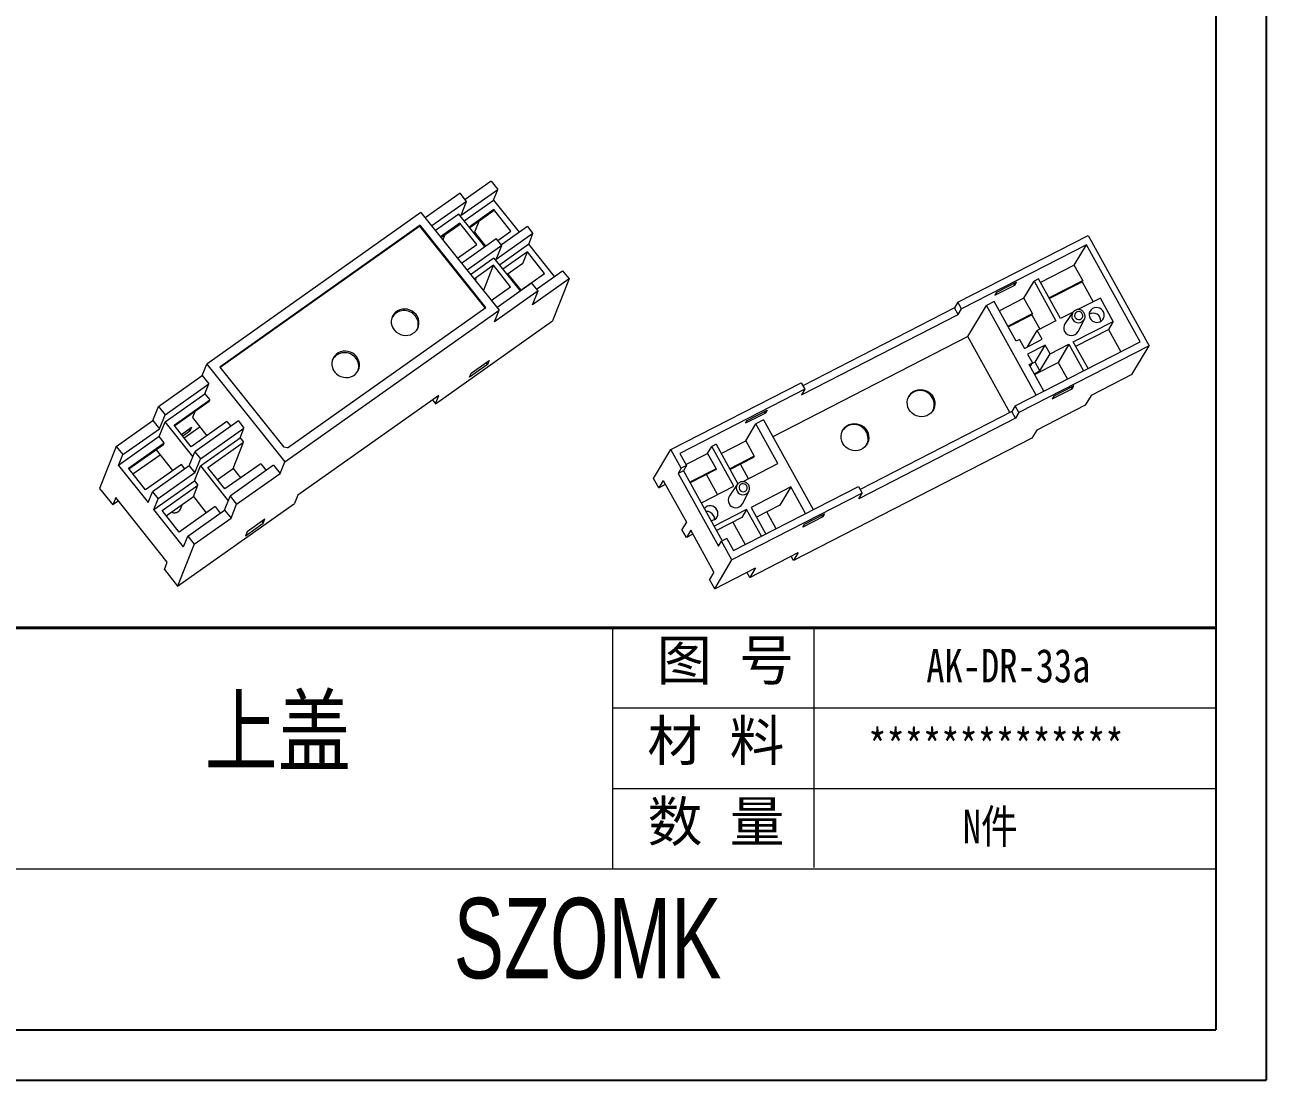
# Model space of a CAD drawing. Header units: inches. Extents: x 2307 to 3202, y 573 to 864.
# Drawn here: x 2546.4 to 2717.2, y 573 to 718.1 of the extents above; entities that cross this region are included whole.
import ezdxf

# ---------------------------------------------------------------- set-up
doc = ezdxf.new("R2010")
doc.units = ezdxf.units.IN
doc.layers.add('文字', color=81, linetype='Continuous')
doc.layers.add('粗实线', color=7, linetype='Continuous', lineweight=30)
doc.layers.add('细实线', color=3, linetype='Continuous', lineweight=9)
doc.styles.get("Standard").update_dxf_attribs({"font": 'txt', "bigfont": 'gbcbig.shx'})
doc.styles.add('宋体', font='', dxfattribs={"width": 0.8, "height": 3.5})
doc.styles.add('长仿宋', font='', dxfattribs={"width": 0.7, "height": 4})
doc.styles.get('宋体').set_extended_font_data('SimSun')
doc.styles.get('长仿宋').set_extended_font_data('SimSun')

msp = doc.modelspace()

# ---------------------------------------------------------------- linework, layer by layer
for p, q in [((2717.154, 863.315), (2717.154, 572.957)), ((2710.241, 856.402), (2710.241, 579.87)), ((2317.13, 579.87), (2710.241, 579.87)), ((2306.504, 572.957), (2717.154, 572.957))]:
    msp.add_line(p, q)
at = {"color": 7, "linetype": 'Continuous', "lineweight": 15}
for p, q in [((2610.573, 696.634), (2606.995, 694.101)), ((2610.573, 696.634), (2611.474, 695.504)), ((2606.291, 694.984), (2601.499, 691.592)), ((2607.193, 693.854), (2606.291, 694.984)), ((2606.428, 691.932), (2611.474, 695.504)), ((2610.89, 694.034), (2611.474, 695.504)), ((2607.193, 693.854), (2602.401, 690.462)), ((2606.428, 691.932), (2607.193, 693.854)), ((2606.853, 691.176), (2610.89, 694.034)), ((2610.89, 694.034), (2614.43, 689.596)), ((2600.92, 692.319), (2571.46, 671.463)), ((2600.92, 692.319), (2611.651, 678.863)), ((2606.107, 692.111), (2602.898, 689.839)), ((2609.689, 687.621), (2606.107, 692.111)), ((2610.922, 692.709), (2607.54, 690.315)), ((2610.832, 692.483), (2607.622, 690.211)), ((2610.832, 692.483), (2610.922, 692.709)), ((2613.283, 689.749), (2610.922, 692.709)), ((2600.823, 690.567), (2573.273, 671.062)), ((2600.778, 690.453), (2573.314, 671.01)), ((2600.778, 690.453), (2600.823, 690.567)), ((2609.752, 679.203), (2600.778, 690.453)), ((2609.838, 679.264), (2600.823, 690.567)), ((2606.249, 690.863), (2603.585, 688.977)), ((2603.667, 688.874), (2606.159, 690.637)), ((2606.159, 690.637), (2606.249, 690.863)), ((2608.61, 687.903), (2606.249, 690.863)), ((2608.862, 691.089), (2608.269, 689.596)), ((2611.483, 688.475), (2613.283, 689.749)), ((2615.553, 690.391), (2611.975, 687.858)), ((2615.553, 690.391), (2616.325, 689.422)), ((2604.189, 689.243), (2603.917, 688.56)), ((2606.479, 685.349), (2611.271, 688.741)), ((2608.169, 689.526), (2608.269, 689.596)), ((2608.269, 689.596), (2609.788, 687.691)), ((2612.043, 687.772), (2611.271, 688.741)), ((2616.325, 689.422), (2611.279, 685.85)), ((2615.741, 687.952), (2616.325, 689.422)), ((2674.76, 679.97), (2692.672, 689.166)), ((2692.672, 689.166), (2701.063, 673.989)), ((2605.946, 686.017), (2608.61, 687.903)), ((2612.043, 687.772), (2607.252, 684.38)), ((2611.279, 685.85), (2612.043, 687.772)), ((2615.741, 687.952), (2611.704, 685.094)), ((2615.558, 686.897), (2612.176, 684.502)), ((2614.929, 685.313), (2615.558, 686.897)), ((2617.919, 683.936), (2615.558, 686.897)), ((2619.28, 683.514), (2615.741, 687.952)), ((2692.447, 687.881), (2675.264, 679.059)), ((2690.77, 685.077), (2692.447, 687.881)), ((2699.831, 674.525), (2692.447, 687.881)), ((2610.958, 686.029), (2607.749, 683.757)), ((2610.885, 685.051), (2608.221, 683.165)), ((2609.498, 681.563), (2610.885, 685.051)), ((2613.246, 682.09), (2610.885, 685.051)), ((2610.958, 686.029), (2614.539, 681.539)), ((2614.929, 685.313), (2612.756, 683.775)), ((2690.77, 685.077), (2686.113, 682.686)), ((2691.945, 682.953), (2690.77, 685.077)), ((2608.476, 683.183), (2608.304, 683.061)), ((2608.476, 683.183), (2608.386, 682.957)), ((2612.855, 683.846), (2614.637, 681.612)), ((2614.537, 681.542), (2617.919, 683.936)), ((2621.305, 683.179), (2616.259, 679.606)), ((2616.826, 681.776), (2620.403, 684.309)), ((2621.305, 683.179), (2619.011, 677.412)), ((2620.403, 684.309), (2621.305, 683.179)), ((2683.829, 680.543), (2685.227, 682.879)), ((2685.834, 683.191), (2685.227, 682.879)), ((2685.227, 682.879), (2688.248, 677.415)), ((2688.855, 677.727), (2685.834, 683.191)), ((2687.288, 680.562), (2691.945, 682.953)), ((2691.945, 682.953), (2691.851, 682.797)), ((2610.582, 680.204), (2613.246, 682.09)), ((2617.023, 681.529), (2611.022, 677.28)), ((2611.33, 679.267), (2616.122, 682.659)), ((2617.023, 681.529), (2616.122, 682.659)), ((2616.259, 679.606), (2617.023, 681.529)), ((2679.854, 680.93), (2682.586, 682.333)), ((2680.087, 681.32), (2679.854, 680.93)), ((2682.819, 682.722), (2680.087, 681.32)), ((2682.586, 682.333), (2682.47, 682.543)), ((2682.586, 682.333), (2682.819, 682.722)), ((2687.334, 680.477), (2691.851, 682.797)), ((2691.851, 682.797), (2693.372, 680.046)), ((2674.76, 679.97), (2674.295, 679.191)), ((2675.264, 679.059), (2674.76, 679.97)), ((2676.138, 675.244), (2678.7, 679.528)), ((2679.762, 680.074), (2678.7, 679.528)), ((2685.527, 667.181), (2678.7, 679.528)), ((2682.783, 674.61), (2679.762, 680.074)), ((2683.829, 680.543), (2680.46, 678.812)), ((2685.004, 678.418), (2683.829, 680.543)), ((2694.35, 680.548), (2691.267, 678.965)), ((2696.129, 677.331), (2694.35, 680.548)), ((2582.191, 658.007), (2611.651, 678.863)), ((2582.56, 659.953), (2609.838, 679.264)), ((2611.022, 677.28), (2611.651, 678.863)), ((2653.244, 667.214), (2674.798, 678.28)), ((2674.295, 679.191), (2653.439, 668.483)), ((2674.798, 678.28), (2674.295, 679.191)), ((2674.798, 678.28), (2675.264, 679.059)), ((2681.634, 676.688), (2685.004, 678.418)), ((2681.681, 676.604), (2684.911, 678.262)), ((2685.004, 678.418), (2684.911, 678.262)), ((2684.911, 678.262), (2686.013, 676.268)), ((2690.598, 678.622), (2688.855, 677.727)), ((2690.571, 678.589), (2689.486, 677.024)), ((2690.555, 678.565), (2690.571, 678.589)), ((2602.917, 666.018), (2619.011, 677.412)), ((2684.322, 673.841), (2685.667, 676.09)), ((2688.248, 677.415), (2685.667, 676.09)), ((2686.339, 674.876), (2685.667, 676.09)), ((2690.634, 674.509), (2696.129, 677.331)), ((2690.959, 673.921), (2695.477, 676.24)), ((2691.285, 675.949), (2692.15, 677.645)), ((2692.178, 677.707), (2692.15, 677.645)), ((2696.129, 677.331), (2695.477, 676.24)), ((2695.477, 676.24), (2697.178, 673.163)), ((2676.138, 675.244), (2649.316, 661.474)), ((2681.919, 664.789), (2676.138, 675.244)), ((2682.649, 665.703), (2699.831, 674.525)), ((2683.239, 674.844), (2682.783, 674.61)), ((2683.239, 674.844), (2683.91, 673.629)), ((2683.91, 673.629), (2686.339, 674.876)), ((2692.661, 670.844), (2690.634, 674.509)), ((2701.063, 673.989), (2683.152, 664.793)), ((2686.775, 674.087), (2684.346, 672.84)), ((2684.346, 672.84), (2685.018, 671.626)), ((2685.378, 671.75), (2686.775, 674.087)), ((2686.049, 670.536), (2687.446, 672.873)), ((2687.446, 672.873), (2686.775, 674.087)), ((2687.446, 672.873), (2690.027, 674.198)), ((2690.027, 674.198), (2688.536, 671.705)), ((2690.027, 674.198), (2692.054, 670.532)), ((2698.688, 670.017), (2701.063, 673.989)), ((2570.83, 669.88), (2571.46, 671.463)), ((2571.46, 671.463), (2582.191, 658.007)), ((2573.273, 671.062), (2582.073, 660.029)), ((2610.053, 671.395), (2607.598, 669.657)), ((2607.823, 670.222), (2610.278, 671.96)), ((2609.846, 671.654), (2610.053, 671.395)), ((2610.278, 671.96), (2610.053, 671.395)), ((2684.562, 671.392), (2685.018, 671.626)), ((2686.589, 667.726), (2684.562, 671.392)), ((2684.714, 671.118), (2685.018, 671.626)), ((2685.378, 671.75), (2684.966, 671.539)), ((2685.306, 670.047), (2688.536, 671.705)), ((2686.049, 670.536), (2685.378, 671.75)), ((2688.536, 671.705), (2689.819, 669.385)), ((2564.829, 665.631), (2570.83, 669.88)), ((2570.83, 669.88), (2571.731, 668.75)), ((2607.598, 669.657), (2607.823, 670.222)), ((2685.26, 670.131), (2686.049, 670.536)), ((2698.688, 670.017), (2693.072, 667.133)), ((2565.73, 664.501), (2571.731, 668.75)), ((2571.192, 667.393), (2571.731, 668.75)), ((2635.295, 659.707), (2653.206, 668.904)), ((2653.71, 667.993), (2636.527, 659.171)), ((2653.206, 668.904), (2653.71, 667.993)), ((2653.71, 667.993), (2653.244, 667.214)), ((2687.742, 666.663), (2690.474, 668.066)), ((2690.707, 668.456), (2687.975, 667.053)), ((2690.474, 668.066), (2690.358, 668.276)), ((2690.474, 668.066), (2690.707, 668.456)), ((2565.736, 663.53), (2571.192, 667.393)), ((2566.969, 663.055), (2571.879, 666.531)), ((2571.789, 666.305), (2567.051, 662.952)), ((2571.192, 667.393), (2571.879, 666.531)), ((2571.789, 666.305), (2571.879, 666.531)), ((2603.367, 667.149), (2584, 653.438)), ((2602.503, 666.537), (2602.917, 666.018)), ((2602.917, 666.018), (2603.367, 667.149)), ((2692.28, 665.809), (2685.601, 662.38)), ((2687.975, 667.053), (2687.742, 666.663)), ((2693.072, 667.133), (2692.28, 665.809)), ((2564.064, 663.709), (2564.829, 665.631)), ((2564.829, 665.631), (2565.73, 664.501)), ((2564.966, 662.579), (2565.73, 664.501)), ((2569.819, 664.911), (2569.495, 664.097)), ((2569.495, 664.097), (2571.475, 661.614)), ((2648.281, 664.72), (2645.549, 663.317)), ((2645.782, 663.707), (2648.514, 665.11)), ((2648.281, 664.72), (2648.165, 664.93)), ((2648.514, 665.11), (2648.281, 664.72)), ((2682.183, 664.924), (2661.327, 654.216)), ((2682.649, 665.703), (2682.183, 664.924)), ((2682.686, 664.014), (2682.183, 664.924)), ((2683.152, 664.793), (2682.649, 665.703)), ((2683.152, 664.793), (2682.686, 664.014)), ((2559.018, 660.136), (2564.064, 663.709)), ((2559.919, 659.006), (2564.966, 662.579)), ((2564.064, 663.709), (2564.966, 662.579)), ((2564.927, 661.495), (2565.736, 663.53)), ((2569.553, 658.745), (2565.736, 663.53)), ((2569.33, 660.095), (2566.969, 663.055)), ((2567.971, 661.799), (2569.366, 662.787)), ((2568.343, 661.332), (2570.489, 662.851)), ((2568.934, 662.481), (2569.141, 662.222)), ((2569.366, 662.787), (2569.141, 662.222)), ((2574.24, 663.571), (2569.33, 660.095)), ((2575.81, 663.636), (2569.808, 659.388)), ((2570.581, 658.419), (2576.582, 662.668)), ((2574.24, 663.571), (2574.773, 662.903)), ((2575.81, 663.636), (2576.582, 662.668)), ((2576.043, 661.311), (2576.582, 662.668)), ((2645.549, 663.317), (2645.782, 663.707)), ((2645.578, 660.904), (2646.975, 663.24)), ((2648.038, 663.786), (2646.975, 663.24)), ((2649.996, 657.776), (2646.975, 663.24)), ((2648.038, 663.786), (2654.865, 651.439)), ((2682.686, 664.014), (2661.132, 652.947)), ((2685.601, 662.38), (2684.949, 661.29)), ((2564.927, 661.495), (2559.335, 657.536)), ((2565.614, 660.634), (2564.927, 661.495)), ((2569.141, 662.222), (2568.178, 661.539)), ((2570.587, 657.448), (2576.043, 661.311)), ((2571.605, 657.243), (2576.515, 660.719)), ((2575.076, 657.1), (2576.515, 660.719)), ((2576.043, 661.311), (2576.515, 660.719)), ((2642.208, 659.173), (2645.578, 660.904)), ((2645.578, 660.904), (2646.753, 658.779)), ((2684.949, 661.29), (2652.162, 644.456)), ((2559.018, 660.136), (2556.724, 654.369)), ((2559.018, 660.136), (2559.919, 659.006)), ((2559.335, 657.536), (2559.919, 659.006)), ((2560.676, 657.138), (2565.614, 660.634)), ((2560.759, 657.035), (2565.524, 660.408)), ((2561.306, 656.349), (2565.034, 658.988)), ((2564.487, 659.674), (2566.765, 656.817)), ((2565.524, 660.408), (2565.614, 660.634)), ((2569.044, 657.466), (2569.808, 659.388)), ((2569.808, 659.388), (2570.581, 658.419)), ((2582.56, 659.953), (2582.073, 660.029)), ((2632.919, 655.735), (2635.295, 659.707)), ((2636.721, 657.127), (2635.295, 659.707)), ((2636.527, 659.171), (2637.45, 657.501)), ((2637.364, 657.658), (2640.345, 659.188)), ((2640.345, 659.188), (2640.904, 660.123)), ((2640.345, 659.188), (2641.52, 657.063)), ((2641.511, 660.435), (2640.904, 660.123)), ((2643.925, 654.659), (2640.904, 660.123)), ((2641.511, 660.435), (2644.517, 654.998)), ((2559.335, 657.536), (2563.413, 652.423)), ((2567.975, 657.674), (2563.037, 654.178)), ((2569.044, 657.466), (2563.998, 653.893)), ((2568.466, 657.057), (2567.975, 657.674)), ((2569.044, 657.466), (2569.817, 656.497)), ((2569.778, 655.413), (2570.587, 657.448)), ((2569.817, 656.497), (2570.581, 658.419)), ((2570.587, 657.448), (2574.404, 652.663)), ((2578.876, 657.758), (2573.966, 654.282)), ((2580.66, 657.555), (2574.659, 653.306)), ((2578.876, 657.758), (2579.624, 656.821)), ((2580.66, 657.555), (2581.562, 656.424)), ((2581.562, 656.424), (2582.191, 658.007)), ((2637.45, 657.501), (2636.721, 657.127)), ((2637.45, 657.501), (2637.031, 656.8)), ((2646.753, 658.779), (2643.383, 657.049)), ((2646.66, 658.623), (2643.43, 656.965)), ((2645.947, 655.697), (2644.844, 657.691)), ((2645.122, 655.274), (2649.996, 657.776)), ((2646.753, 658.779), (2646.66, 658.623)), ((2563.037, 654.178), (2560.676, 657.138)), ((2569.817, 656.497), (2564.77, 652.924)), ((2573.966, 654.282), (2571.605, 657.243)), ((2572.93, 655.581), (2575.076, 657.1)), ((2575.076, 657.1), (2576.111, 655.801)), ((2575.561, 652.176), (2581.562, 656.424)), ((2633.624, 654.46), (2632.919, 655.735)), ((2636.721, 657.127), (2636.302, 656.426)), ((2637.031, 656.8), (2636.302, 656.426)), ((2636.302, 656.426), (2641.841, 646.409)), ((2637.031, 656.8), (2642.36, 647.162)), ((2641.52, 657.063), (2637.91, 655.21)), ((2641.427, 656.908), (2637.957, 655.126)), ((2641.691, 653.512), (2640.17, 656.262)), ((2641.52, 657.063), (2641.427, 656.908)), ((2556.724, 654.369), (2558.549, 652.082)), ((2563.413, 652.423), (2563.998, 653.893)), ((2563.998, 653.893), (2564.77, 652.924)), ((2564.186, 651.454), (2569.778, 655.413)), ((2565.312, 651.326), (2570.25, 654.821)), ((2569.62, 653.238), (2570.25, 654.821)), ((2569.778, 655.413), (2570.25, 654.821)), ((2634.23, 655.473), (2633.624, 654.46)), ((2633.624, 654.46), (2634.532, 654.926)), ((2634.23, 655.473), (2637.419, 649.706)), ((2639.477, 652.376), (2643.925, 654.659)), ((2644.427, 654.897), (2643.342, 653.333)), ((2643.912, 645.815), (2661.094, 654.637)), ((2644.427, 654.897), (2644.443, 654.92)), ((2645.14, 652.257), (2646.005, 653.953)), ((2646.023, 653.991), (2646.005, 653.953)), ((2651.776, 654.559), (2646.311, 651.753)), ((2651.776, 654.559), (2650.285, 652.066)), ((2653.802, 650.893), (2651.776, 654.559)), ((2661.094, 654.637), (2661.598, 653.726)), ((2558.954, 653.1), (2558.549, 652.082)), ((2559.204, 652.545), (2558.549, 652.082)), ((2566.037, 644.219), (2558.954, 653.1)), ((2559.267, 652.706), (2559.204, 652.545)), ((2564.186, 651.454), (2564.77, 652.924)), ((2565.892, 650.599), (2569.62, 653.238)), ((2567.456, 640.914), (2583.55, 652.307)), ((2567.832, 651.523), (2568.136, 652.187)), ((2569.62, 653.238), (2571.401, 651.005)), ((2573.895, 651.384), (2574.659, 653.306)), ((2574.659, 653.306), (2575.561, 652.176)), ((2574.796, 650.253), (2575.561, 652.176)), ((2584, 653.438), (2583.55, 652.307)), ((2661.598, 653.726), (2643.687, 644.53)), ((2661.132, 652.947), (2661.598, 653.726)), ((2568.264, 646.341), (2564.186, 651.454)), ((2567.674, 648.365), (2565.312, 651.326)), ((2572.611, 651.861), (2567.674, 648.365)), ((2568.848, 647.811), (2573.895, 651.384)), ((2572.611, 651.861), (2573.317, 650.975)), ((2573.895, 651.384), (2574.796, 650.253)), ((2645.704, 651.441), (2641.256, 649.158)), ((2645.704, 651.441), (2645.052, 650.351)), ((2647.731, 647.776), (2645.704, 651.441)), ((2646.311, 651.753), (2648.338, 648.087)), ((2650.285, 652.066), (2647.055, 650.408)), ((2649.753, 648.814), (2648.47, 651.134)), ((2656.17, 650.453), (2653.437, 649.051)), ((2653.67, 649.44), (2656.402, 650.843)), ((2656.17, 650.453), (2656.053, 650.664)), ((2656.402, 650.843), (2656.17, 650.453)), ((2569.75, 646.681), (2574.796, 650.253)), ((2576.774, 647.835), (2579.229, 649.573)), ((2579.454, 650.139), (2576.999, 648.401)), ((2579.022, 649.833), (2579.229, 649.573)), ((2579.229, 649.573), (2579.454, 650.139)), ((2637.419, 649.706), (2636.813, 648.693)), ((2645.052, 650.351), (2641.582, 648.569)), ((2643.795, 649.706), (2645.496, 646.629)), ((2653.437, 649.051), (2653.67, 649.44)), ((2568.264, 646.341), (2568.848, 647.811)), ((2568.848, 647.811), (2569.75, 646.681)), ((2576.999, 648.401), (2576.774, 647.835)), ((2637.417, 647.6), (2636.813, 648.693)), ((2638.023, 648.613), (2637.417, 647.6)), ((2638.325, 648.066), (2637.417, 647.6)), ((2641.212, 642.845), (2638.023, 648.613)), ((2641.841, 646.409), (2642.26, 647.11)), ((2642.989, 647.484), (2642.26, 647.11)), ((2643.687, 644.53), (2642.26, 647.11)), ((2642.989, 647.484), (2643.912, 645.815)), ((2569.75, 646.681), (2567.456, 640.914)), ((2646.135, 642.118), (2652.814, 645.547)), ((2652.814, 645.547), (2652.162, 644.456)), ((2565.632, 643.201), (2566.037, 644.219)), ((2641.311, 640.558), (2643.687, 644.53)), ((2652.162, 644.456), (2651.837, 645.045)), ((2565.632, 643.201), (2567.456, 640.914)), ((2641.212, 642.845), (2640.606, 641.833)), ((2641.311, 640.558), (2646.927, 643.442)), ((2646.135, 642.118), (2645.74, 642.832)), ((2646.927, 643.442), (2646.135, 642.118)), ((2641.311, 640.558), (2640.606, 641.833))]:
    msp.add_line(p, q, dxfattribs=at)
at = {"color": 7, "linetype": 'Continuous', "lineweight": 15, "flags": 128}
for points in [[(2600.242, 678.284), (2599.999, 678.538), (2599.714, 678.747), (2599.395, 678.904), (2599.055, 679.004), (2598.703, 679.043), (2598.353, 679.02), (2598.016, 678.936), (2597.704, 678.793), (2597.427, 678.597), (2597.195, 678.355), (2597.016, 678.073), (2596.895, 677.763), (2596.837, 677.434), (2596.844, 677.098), (2596.916, 676.766), (2597.05, 676.45), (2597.241, 676.159), (2597.484, 675.906), (2597.769, 675.697), (2598.087, 675.539), (2598.428, 675.44), (2598.779, 675.4), (2599.129, 675.423), (2599.466, 675.507), (2599.778, 675.65), (2600.055, 675.846), (2600.287, 676.089), (2600.467, 676.37), (2600.588, 676.681), (2600.645, 677.009), (2600.638, 677.345), (2600.567, 677.677), (2600.433, 677.994), (2600.242, 678.284)], [(2690.881, 677.889), (2691.004, 677.735), (2691.173, 677.63), (2691.366, 677.587), (2691.56, 677.611), (2691.732, 677.699), (2691.862, 677.841), (2691.932, 678.02), (2691.936, 678.213), (2691.872, 678.398), (2691.749, 678.552), (2691.58, 678.657), (2691.387, 678.7), (2691.192, 678.676), (2691.02, 678.587), (2690.891, 678.445), (2690.82, 678.267), (2690.817, 678.074), (2690.881, 677.889)], [(2692.932, 677.755), (2693.086, 677.543), (2693.287, 677.374), (2693.524, 677.258), (2693.78, 677.203), (2694.04, 677.212), (2694.288, 677.284), (2694.508, 677.415), (2694.686, 677.598), (2694.811, 677.819), (2694.876, 678.065), (2694.875, 678.322), (2694.809, 678.572), (2694.683, 678.8), (2694.504, 678.992), (2694.284, 679.136), (2694.035, 679.222), (2693.775, 679.245), (2693.519, 679.205), (2693.283, 679.102), (2693.082, 678.944), (2692.93, 678.741), (2692.834, 678.505), (2692.802, 678.251), (2692.835, 677.996), (2692.932, 677.755)], [(2592.058, 672.49), (2591.816, 672.744), (2591.531, 672.953), (2591.212, 673.11), (2590.871, 673.21), (2590.52, 673.25), (2590.17, 673.227), (2589.833, 673.143), (2589.521, 673), (2589.244, 672.804), (2589.012, 672.561), (2588.833, 672.28), (2588.712, 671.969), (2588.654, 671.641), (2588.661, 671.304), (2588.733, 670.973), (2588.866, 670.656), (2589.058, 670.366), (2589.3, 670.112), (2589.585, 669.903), (2589.904, 669.746), (2590.245, 669.646), (2590.596, 669.607), (2590.946, 669.63), (2591.283, 669.714), (2591.595, 669.856), (2591.872, 670.052), (2592.104, 670.295), (2592.283, 670.577), (2592.404, 670.887), (2592.462, 671.216), (2592.455, 671.552), (2592.383, 671.884), (2592.25, 672.2), (2592.058, 672.49)], [(2671.369, 666.95), (2671.511, 666.629), (2671.59, 666.289), (2671.605, 665.943), (2671.555, 665.602), (2671.443, 665.277), (2671.27, 664.981), (2671.044, 664.722), (2670.773, 664.51), (2670.465, 664.352), (2670.131, 664.253), (2669.782, 664.217), (2669.43, 664.244), (2669.088, 664.335), (2668.766, 664.485), (2668.476, 664.691), (2668.228, 664.944), (2668.03, 665.236), (2667.889, 665.557), (2667.809, 665.897), (2667.794, 666.243), (2667.844, 666.584), (2667.957, 666.909), (2668.129, 667.205), (2668.355, 667.464), (2668.626, 667.676), (2668.935, 667.835), (2669.269, 667.933), (2669.618, 667.97), (2669.969, 667.942), (2670.312, 667.851), (2670.633, 667.701), (2670.923, 667.496), (2671.171, 667.243), (2671.369, 666.95)], [(2662.262, 662.274), (2662.403, 661.953), (2662.483, 661.613), (2662.498, 661.267), (2662.448, 660.926), (2662.335, 660.601), (2662.163, 660.305), (2661.937, 660.046), (2661.665, 659.834), (2661.357, 659.676), (2661.023, 659.577), (2660.674, 659.541), (2660.323, 659.568), (2659.98, 659.659), (2659.659, 659.809), (2659.369, 660.015), (2659.121, 660.268), (2658.923, 660.56), (2658.781, 660.881), (2658.702, 661.221), (2658.687, 661.567), (2658.736, 661.908), (2658.849, 662.233), (2659.022, 662.53), (2659.247, 662.788), (2659.519, 663), (2659.827, 663.159), (2660.161, 663.258), (2660.51, 663.294), (2660.862, 663.266), (2661.204, 663.175), (2661.526, 663.025), (2661.816, 662.82), (2662.064, 662.567), (2662.262, 662.274)], [(2644.736, 654.197), (2644.86, 654.043), (2645.028, 653.938), (2645.221, 653.895), (2645.416, 653.92), (2645.588, 654.008), (2645.717, 654.15), (2645.788, 654.328), (2645.792, 654.522), (2645.728, 654.707), (2645.604, 654.861), (2645.436, 654.966), (2645.242, 655.009), (2645.048, 654.984), (2644.876, 654.896), (2644.747, 654.754), (2644.676, 654.576), (2644.672, 654.382), (2644.736, 654.197)]]:
    msp.add_lwpolyline(points, dxfattribs=at)
at = {"color": 7, "linetype": 'Continuous', "lineweight": 15}
for centre, radius, start, end in [((2598.609, 676.897), 1.931, 36.94945, 151.49844), ((2598.771, 676.921), 1.788, 343.0095, 39.45155), ((2693.353, 677.404), 1.064, 357.14902, 121.08687), ((2690.363, 676.449), 1.049, 146.75885, 331.47704), ((2590.425, 671.104), 1.931, 36.94945, 151.49844), ((2590.588, 671.128), 1.788, 343.0095, 39.45155), ((2669.576, 665.89), 1.926, 28.01175, 144.73365), ((2669.666, 665.887), 1.849, 332.33427, 29.41713), ((2660.468, 661.214), 1.926, 28.01175, 144.73365), ((2660.559, 661.211), 1.849, 332.33427, 29.41713), ((2644.219, 652.758), 1.049, 146.75885, 331.47704), ((2640.697, 650.914), 1.055, 28.25222, 138.89904), ((2640.217, 650.111), 1.079, 29.01007, 94.39821), ((2640.761, 650.92), 0.997, 274.0901, 29.68806), ((2640.265, 650.135), 1.026, 356.60747, 29.14592)]:
    msp.add_arc(centre, radius, start, end, dxfattribs=at)
at = {"color": 8, "linetype": 'Continuous', "lineweight": 15}
for centre, radius, start, end in [((2691.34, 678.084), 0.921, 148.4886, 331.4875), ((2645.152, 654.399), 0.88, 145.54235, 209.56658), ((2645.199, 654.394), 0.919, 207.84217, 331.3116), ((2567.027, 651.924), 0.9, 243.57663, 333.54988)]:
    msp.add_arc(centre, radius, start, end, dxfattribs=at)
at = {"color": 7, "linetype": 'Continuous', "lineweight": 15}
for points, knots in [([(2692.173, 677.712), (2692.19, 677.751), (2692.237, 677.858), (2692.254, 678.051), (2692.228, 678.274), (2692.145, 678.485), (2692.013, 678.671), (2691.84, 678.821), (2691.635, 678.925), (2691.411, 678.977), (2691.182, 678.973), (2690.961, 678.914), (2690.765, 678.8), (2690.628, 678.678), (2690.576, 678.587), (2690.561, 678.561)], [0, 0, 0, 0, 0.0474001, 0.1301919, 0.2129914, 0.2959675, 0.3792349, 0.462835, 0.546739, 0.6308483, 0.7150042, 0.799052, 0.8828502, 0.966313, 1, 1, 1, 1]), ([(2646.019, 653.995), (2646.04, 654.042), (2646.091, 654.157), (2646.11, 654.36), (2646.083, 654.582), (2646, 654.793), (2645.869, 654.979), (2645.696, 655.129), (2645.491, 655.233), (2645.267, 655.286), (2645.038, 655.282), (2644.816, 655.222), (2644.622, 655.108), (2644.496, 655.001), (2644.452, 654.928), (2644.446, 654.918)], [0, 0, 0, 0, 0.05830839, 0.14202881, 0.22575693, 0.30966373, 0.39386497, 0.47840279, 0.56324778, 0.64830043, 0.73340019, 0.81839068, 0.90312874, 0.98752763, 1, 1, 1, 1]), ([(2566.612, 651.109), (2566.664, 651.085), (2566.784, 651.03), (2566.995, 651.004), (2567.223, 651.025), (2567.439, 651.102), (2567.625, 651.23), (2567.757, 651.372), (2567.804, 651.477), (2567.82, 651.514)], [0, 0, 0, 0, 0.1168881, 0.276335, 0.4361282, 0.5957681, 0.754706, 0.9125113, 1, 1, 1, 1])]:
    msp.add_open_spline(points, degree=3, knots=knots, dxfattribs=at)
at = {"layer": '粗实线', "color": 7, "lineweight": 40}
msp.add_line((2710.241, 635.176), (2544.322, 635.176), dxfattribs=at)
at = {"layer": '细实线', "color": 7}
for p, q in [((2627.281, 635.176), (2627.281, 601.993)), ((2654.935, 635.176), (2654.935, 602.225)), ((2710.241, 624.115), (2627.281, 624.115)), ((2710.241, 613.054), (2627.281, 613.054)), ((2710.241, 601.993), (2461.362, 601.993))]:
    msp.add_line(p, q, dxfattribs=at)

# ---------------------------------------------------------------- texts
at = {"layer": '文字', "color": 0, "attachment_point": 1, "style": '宋体'}
for s, insert, char_height, width in [('{\\H1.111x;AK-DR-33a}', (2670.411, 632.287), 4.14798, 47.9553), ('上盖', (2571.173, 625.627), 9.2177, 117.84539), ('{\\H1.111x;**************}', (2662.432, 621.226), 4.14798, 47.9553), ('{\\H1.111x;N件}', (2675.429, 610.164), 4.14798, 47.9553)]:
    msp.add_mtext(s, dxfattribs=dict(at, insert=insert, char_height=char_height, width=width))
at = {"layer": '粗实线', "insert": (2605.428, 598.032), "char_height": 11.06128, "width": 124.0413, "attachment_point": 1, "style": '长仿宋'}
msp.add_mtext('{\\fSTXinwei|b0|i0|c134|p2;SZOMK}', dxfattribs=at)
at = {"layer": '细实线', "color": 7, "char_height": 5.53064, "attachment_point": 1}
for s, insert, width in [('{\\fSimSun|b0|i0|c134|p54;图 号}', (2633.363, 633.497), 27.6532), ('{\\fSimSun|b0|i0|c134|p54;材 料   }', (2632.052, 622.436), 27.6532), ('{\\fSimSun|b0|i0|c134|p54;数 量}', (2632.079, 611.32), 24.98813)]:
    msp.add_mtext(s, dxfattribs=dict(at, insert=insert, width=width))

doc.saveas('drawing.dxf')
